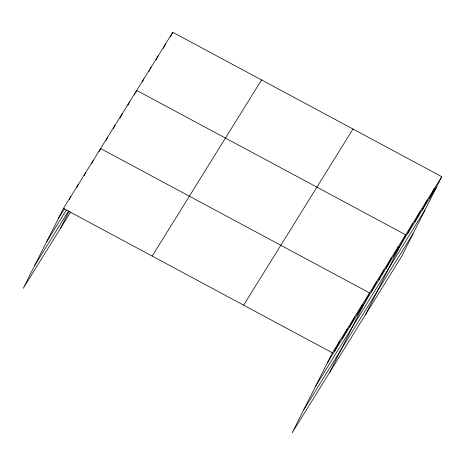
<?xml version="1.0" encoding="UTF-8"?>
<svg xmlns="http://www.w3.org/2000/svg" width="465" height="465" viewBox="0 0 465 465"><rect width="100%" height="100%" fill="white"/><g stroke="black" fill="none" stroke-linecap="round" stroke-linejoin="round"><path stroke-width="0.7" d="M441.75 176.677L332.399 352.819L292.223 432.706L401.574 256.558L441.75 176.677L172.777 32.294L63.426 208.442L23.25 288.323L70.686 211.912M69.239 199.694L70.86 196.463M76.673 187.715L78.3 184.483M84.107 175.741L85.734 172.509M91.547 163.761L93.169 160.53M60.427 228.437L69.087 211.226M98.981 151.782L100.603 148.55L369.582 292.933L329.406 372.814M105.875 140.802L107.822 136.925M113.414 128.532L115.041 125.3M119.982 118.197L122.254 113.675M127.846 105.282L129.473 102.05M134.414 94.947L135.065 93.657M135.716 92.361L136.693 90.425L405.666 234.802L365.49 314.689M142.284 82.032L143.906 78.8M148.846 71.697L149.498 70.407M150.149 69.111L151.125 67.175M156.066 60.072L158.338 55.55M163.285 48.447L165.557 43.919M170.498 36.822L172.777 32.294M334.637 351.185L339.839 340.845M342.071 339.206L347.274 328.865M349.506 327.226L354.708 316.886M356.946 315.253L362.142 304.906M371.593 291.648L376.795 281.308M378.812 280.023L384.014 269.683M386.031 268.398L391.234 258.052M393.245 256.773L398.447 246.427M407.683 233.523L412.879 223.177M414.896 221.892L420.098 211.552M422.115 210.267L427.318 199.927M429.329 198.642L434.531 188.302M58.224 218.782L64.548 208.605M46.686 241.73L66.39 209.988M34.794 265.376L68.622 210.878M152.189 256.087L261.539 79.939M243.643 305.174L352.987 129.032M327.203 363.165L436.548 187.017M315.659 386.113L425.004 209.965M303.767 409.758L413.112 233.61M63.426 208.442L332.399 352.819"/></g></svg>
